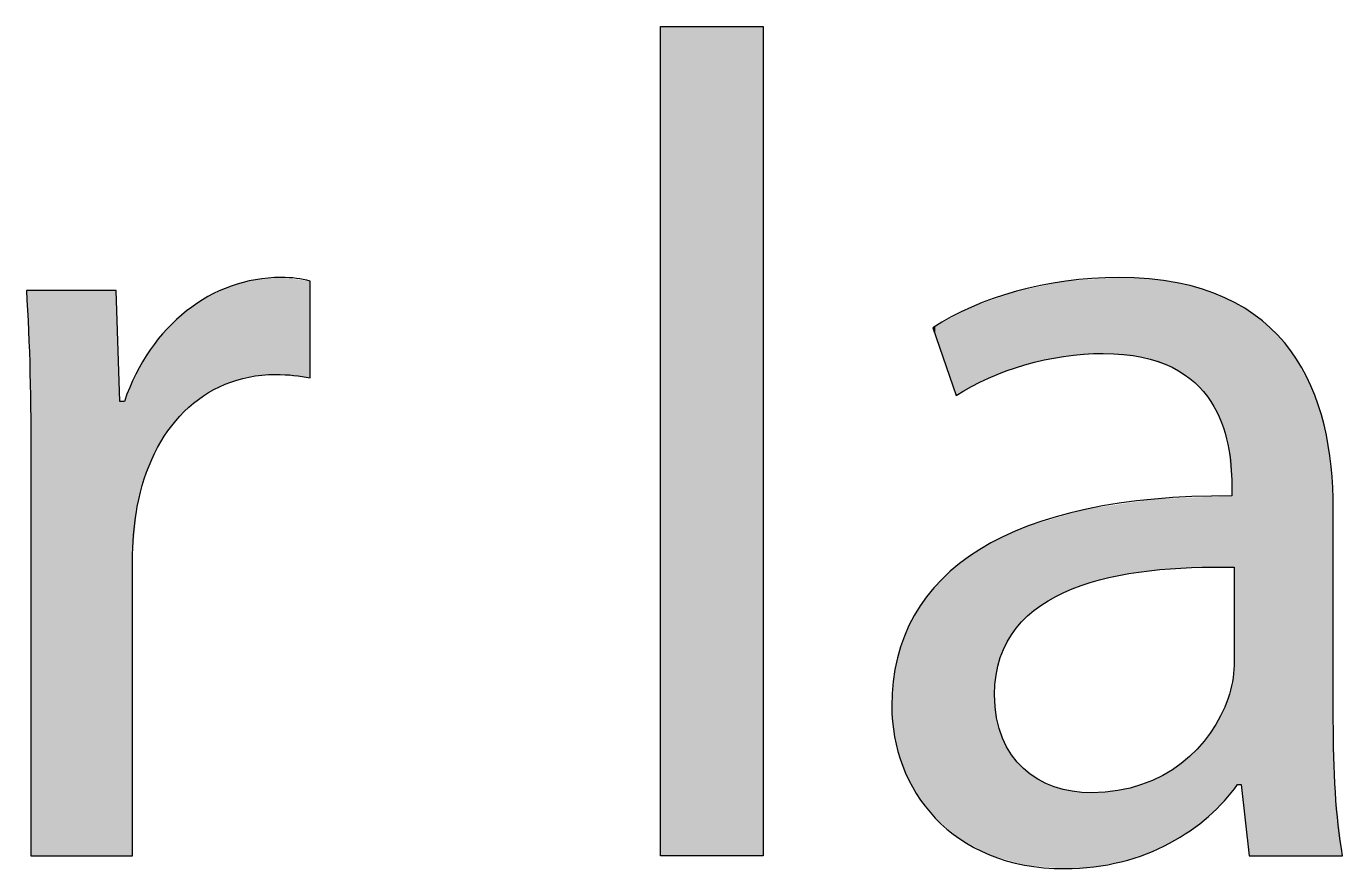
# Model space of a CAD drawing. Extents: x -11 to 868, y -1407 to -16.
# Drawn here: x 97.79 to 126.02, y -1086.5 to -1068.44 of the extents above; entities that cross this region are included whole.
import ezdxf

# ---------------------------------------------------------------- set-up
doc = ezdxf.new("R2010")
doc.units = 0
doc.layers.add('LAYER_1', color=7, linetype='CONTINUOUS')

# ---------------------------------------------------------------- blocks, each defined once
blk = doc.blocks.new('*U29')
at = {"layer": 'LAYER_1', "color": 250}
for points in [[(102.178, -1076.072), (102.048, -1074.067), (102.178, -1074.008)], [(102.562, -1075.955), (102.178, -1074.008), (102.562, -1073.907)], [(102.702, -1075.942), (102.562, -1073.907), (102.702, -1073.87)], [(103.123, -1075.902), (102.702, -1073.87), (103.123, -1073.833)], [(103.248, -1075.914), (103.123, -1073.833), (103.248, -1073.822)], [(103.123, -1075.902), (103.123, -1073.833), (103.248, -1075.914)], [(103.248, -1075.914), (103.248, -1073.822), (103.874, -1075.977)], [(97.866, -1075.876), (97.866, -1074.098), (97.888, -1077.88)], [(101.585, -1076.361), (101.222, -1074.54), (101.585, -1074.298)], [(101.682, -1076.309), (101.585, -1074.298), (101.682, -1074.233)], [(102.048, -1076.111), (101.682, -1074.233), (102.048, -1074.067)], [(101.175, -1076.697), (100.825, -1074.905), (101.175, -1074.583)], [(101.222, -1076.658), (101.175, -1074.583), (101.222, -1074.54)], [(100.825, -1077.11), (100.806, -1074.922), (100.825, -1074.905)], [(100.806, -1077.142), (100.538, -1075.256), (100.806, -1074.922)], [(100.441, -1077.83), (100.317, -1075.586), (100.441, -1075.376)], [(100.538, -1077.592), (100.441, -1075.376), (100.538, -1075.256)], [(100.317, -1078.136), (100.167, -1075.839), (100.317, -1075.586)], [(100.134, -1079.078), (100.067, -1076.056), (100.134, -1075.896)], [(100.167, -1078.732), (100.134, -1075.896), (100.167, -1075.839)], [(100.067, -1086.221), (99.892, -1076.478), (100.067, -1076.056)]]:
    blk.add_solid(points, dxfattribs=at)
at = {"layer": 'LAYER_1', "color": 250, "extrusion": (0, 0, -1)}
for points in [[(-102.178, -1076.072), (-102.178, -1074.008), (-102.562, -1075.955)], [(-102.562, -1075.955), (-102.562, -1073.907), (-102.702, -1075.942)], [(-102.702, -1075.942), (-102.702, -1073.87), (-103.123, -1075.902)], [(-103.874, -1075.977), (-103.248, -1073.822), (-103.874, -1073.898)], [(-97.866, -1075.876), (-97.788, -1074.098), (-97.866, -1074.098)], [(-97.888, -1077.88), (-97.866, -1074.098), (-97.888, -1074.098)], [(-97.888, -1086.221), (-97.888, -1074.098), (-99.716, -1086.221)], [(-99.716, -1086.221), (-97.888, -1074.098), (-99.716, -1074.098)], [(-99.716, -1086.221), (-99.716, -1074.098), (-99.792, -1086.221)], [(-99.792, -1086.221), (-99.716, -1074.098), (-99.792, -1076.478)], [(-101.585, -1076.361), (-101.585, -1074.298), (-101.682, -1076.309)], [(-101.682, -1076.309), (-101.682, -1074.233), (-102.048, -1076.111)], [(-102.048, -1076.111), (-102.048, -1074.067), (-102.178, -1076.072)], [(-101.175, -1076.697), (-101.175, -1074.583), (-101.222, -1076.658)], [(-101.222, -1076.658), (-101.222, -1074.54), (-101.585, -1076.361)], [(-100.825, -1077.11), (-100.825, -1074.905), (-101.175, -1076.697)], [(-100.806, -1077.142), (-100.806, -1074.922), (-100.825, -1077.11)], [(-100.441, -1077.83), (-100.441, -1075.376), (-100.538, -1077.592)], [(-100.538, -1077.592), (-100.538, -1075.256), (-100.806, -1077.142)], [(-100.317, -1078.136), (-100.317, -1075.586), (-100.441, -1077.83)], [(-100.134, -1079.078), (-100.134, -1075.896), (-100.167, -1078.732)], [(-100.167, -1078.732), (-100.167, -1075.839), (-100.317, -1078.136)], [(-100.067, -1079.759), (-100.067, -1076.056), (-100.134, -1079.078)], [(-99.792, -1086.221), (-99.792, -1076.478), (-99.892, -1086.221)], [(-99.892, -1086.221), (-99.792, -1076.478), (-99.892, -1076.478)], [(-99.892, -1086.221), (-99.892, -1076.478), (-100.067, -1086.221)]]:
    blk.add_solid(points, dxfattribs=at)
blk = doc.blocks.new('*U30')
at = {"layer": 'LAYER_1', "color": 250, "extrusion": (0, 0, -1)}
for points in [[(-111.388, -1086.221), (-111.388, -1068.438), (-113.592, -1086.221)], [(-113.592, -1086.221), (-111.388, -1068.438), (-113.592, -1068.438)]]:
    blk.add_solid(points, dxfattribs=at)
blk = doc.blocks.new('*U31')
at = {"layer": 'LAYER_1', "color": 250}
for points in [[(119.317, -1075.669), (119.271, -1074.065), (119.317, -1074.056)], [(119.477, -1075.635), (119.317, -1074.056), (119.477, -1074.023)], [(119.542, -1075.62), (119.477, -1074.023), (119.542, -1074.009)], [(119.83, -1075.558), (119.542, -1074.009), (119.83, -1073.95)], [(119.863, -1075.551), (119.83, -1073.95), (119.863, -1073.944)], [(120.032, -1075.514), (119.863, -1073.944), (120.032, -1073.909)], [(120.054, -1075.512), (120.032, -1073.909), (120.054, -1073.905)], [(120.08, -1075.51), (120.054, -1073.905), (120.08, -1073.899)], [(120.217, -1075.5), (120.08, -1073.899), (120.217, -1073.89)], [(120.521, -1075.478), (120.217, -1073.89), (120.521, -1073.869)], [(120.217, -1075.5), (120.217, -1073.89), (120.217, -1073.89)], [(120.599, -1075.472), (120.521, -1073.869), (120.599, -1073.864)], [(120.63, -1075.469), (120.599, -1073.864), (120.63, -1073.862)], [(120.682, -1075.465), (120.63, -1073.862), (120.682, -1073.858)], [(120.881, -1075.451), (120.682, -1073.858), (120.881, -1073.845)], [(120.919, -1075.454), (120.881, -1073.845), (120.919, -1073.842)], [(120.881, -1075.451), (120.881, -1073.845), (120.919, -1075.454)], [(121.005, -1075.462), (120.919, -1073.842), (121.005, -1073.836)], [(120.919, -1075.454), (120.919, -1073.842), (121.005, -1075.462)], [(121.195, -1075.481), (121.005, -1073.836), (121.195, -1073.823)], [(121.005, -1075.462), (121.005, -1073.836), (121.195, -1075.481)], [(121.206, -1075.482), (121.195, -1073.823), (121.206, -1073.822)], [(121.195, -1075.481), (121.195, -1073.823), (121.206, -1075.482)], [(121.206, -1075.482), (121.206, -1073.822), (121.267, -1075.488)], [(121.267, -1075.488), (121.267, -1073.825), (121.43, -1075.503)], [(121.43, -1075.503), (121.43, -1073.832), (121.457, -1075.506)], [(121.457, -1075.506), (121.457, -1073.833), (121.705, -1075.529)], [(121.705, -1075.529), (121.705, -1073.844), (121.711, -1075.53)], [(121.711, -1075.53), (121.711, -1073.845), (121.808, -1075.563)], [(121.808, -1075.563), (121.808, -1073.849), (121.869, -1075.583)], [(121.869, -1075.583), (121.869, -1073.851), (121.869, -1075.583)], [(121.869, -1075.583), (121.869, -1073.852), (121.939, -1075.607)], [(121.939, -1075.607), (121.939, -1073.861), (121.978, -1075.62)], [(121.978, -1075.62), (121.978, -1073.867), (122.159, -1075.681)], [(122.159, -1075.681), (122.159, -1073.892), (122.302, -1075.729)], [(122.302, -1075.729), (122.302, -1073.912), (122.357, -1075.748)], [(122.357, -1075.748), (122.357, -1073.92), (122.469, -1075.823)], [(122.469, -1075.823), (122.469, -1073.936), (122.556, -1075.882)], [(122.556, -1075.882), (122.556, -1073.958), (122.747, -1076.01)], [(122.747, -1076.01), (122.747, -1074.006), (122.775, -1076.029)], [(122.775, -1076.029), (122.775, -1074.013), (122.842, -1076.074)], [(122.842, -1076.074), (122.842, -1074.03), (122.896, -1076.136)], [(122.896, -1076.136), (122.896, -1074.044), (123.008, -1076.268)], [(118.419, -1075.979), (118.235, -1074.393), (118.419, -1074.328)], [(118.439, -1075.972), (118.419, -1074.328), (118.439, -1074.321)], [(118.551, -1075.931), (118.439, -1074.321), (118.551, -1074.281)], [(118.562, -1075.927), (118.551, -1074.281), (118.562, -1074.277)], [(118.583, -1075.919), (118.562, -1074.277), (118.583, -1074.27)], [(118.595, -1075.915), (118.583, -1074.27), (118.595, -1074.266)], [(118.647, -1075.896), (118.595, -1074.266), (118.647, -1074.248)], [(118.673, -1075.886), (118.647, -1074.248), (118.673, -1074.238)], [(118.718, -1075.87), (118.673, -1074.238), (118.718, -1074.223)], [(118.726, -1075.867), (118.718, -1074.223), (118.726, -1074.22)], [(118.807, -1075.838), (118.726, -1074.22), (118.807, -1074.191)], [(118.819, -1075.833), (118.807, -1074.191), (118.819, -1074.187)], [(118.912, -1075.8), (118.819, -1074.187), (118.912, -1074.154)], [(119.016, -1075.762), (118.912, -1074.154), (119.016, -1074.118)], [(119.018, -1075.761), (119.016, -1074.118), (119.018, -1074.117)], [(119.033, -1075.756), (119.018, -1074.117), (119.033, -1074.114)], [(119.168, -1075.706), (119.033, -1074.114), (119.168, -1074.086)], [(119.19, -1075.698), (119.168, -1074.086), (119.19, -1074.081)], [(119.199, -1075.695), (119.19, -1074.081), (119.199, -1074.08)], [(119.258, -1075.682), (119.199, -1074.08), (119.258, -1074.068)], [(119.271, -1075.679), (119.258, -1074.068), (119.271, -1074.065)], [(123.008, -1076.268), (123.008, -1074.072), (123.14, -1076.421)], [(123.14, -1076.421), (123.14, -1074.122), (123.177, -1076.464)], [(123.177, -1076.464), (123.177, -1074.136), (123.188, -1076.478)], [(123.188, -1076.478), (123.188, -1074.141), (123.399, -1076.891)], [(123.399, -1076.891), (123.399, -1074.221), (123.418, -1076.928)], [(123.418, -1076.928), (123.418, -1074.228), (123.479, -1077.136)], [(123.479, -1077.136), (123.479, -1074.251), (123.49, -1077.176)], [(123.49, -1077.176), (123.49, -1074.256), (123.554, -1077.395)], [(123.554, -1077.395), (123.554, -1074.29), (123.561, -1077.465)], [(123.561, -1077.465), (123.561, -1074.293), (123.636, -1078.256)], [(117.799, -1076.313), (117.725, -1074.632), (117.799, -1074.593)], [(117.803, -1076.311), (117.799, -1074.593), (117.803, -1074.591)], [(118.054, -1076.175), (117.803, -1074.591), (118.054, -1074.456)], [(118.235, -1076.078), (118.054, -1074.456), (118.235, -1074.393)], [(123.836, -1084.693), (123.836, -1074.44), (123.918, -1085.403)], [(123.918, -1085.403), (123.918, -1074.483), (124.012, -1086.221)], [(117.28, -1075.063), (117.224, -1074.899), (117.28, -1074.869)], [(117.418, -1075.464), (117.28, -1074.869), (117.418, -1074.796)], [(117.28, -1075.063), (117.28, -1074.869), (117.418, -1075.464)], [(117.725, -1076.353), (117.418, -1074.796), (117.725, -1074.632)], [(117.418, -1075.464), (117.418, -1074.796), (117.725, -1076.353)], [(121.978, -1080.101), (121.939, -1078.579), (121.978, -1078.573)], [(122.159, -1080.087), (121.978, -1078.573), (122.159, -1078.566)], [(122.302, -1080.076), (122.159, -1078.566), (122.302, -1078.56)], [(122.357, -1080.072), (122.302, -1078.56), (122.357, -1078.558)], [(122.469, -1080.064), (122.357, -1078.558), (122.469, -1078.553)], [(122.556, -1080.057), (122.469, -1078.553), (122.556, -1078.55)], [(122.747, -1080.043), (122.556, -1078.55), (122.747, -1078.542)], [(122.775, -1080.041), (122.747, -1078.542), (122.775, -1078.541)], [(122.842, -1080.04), (122.775, -1078.541), (122.842, -1078.538)], [(122.896, -1080.04), (122.842, -1078.538), (122.896, -1078.536)], [(123.008, -1080.039), (122.896, -1078.536), (123.008, -1078.532)], [(123.14, -1080.038), (123.008, -1078.532), (123.14, -1078.526)], [(123.177, -1080.038), (123.14, -1078.526), (123.177, -1078.525)], [(123.188, -1080.038), (123.177, -1078.525), (123.188, -1078.524)], [(123.399, -1080.036), (123.188, -1078.524), (123.399, -1078.516)], [(123.418, -1080.036), (123.399, -1078.516), (123.418, -1078.515)], [(123.479, -1080.036), (123.418, -1078.515), (123.479, -1078.513)], [(123.49, -1080.036), (123.479, -1078.513), (123.49, -1078.512)], [(123.554, -1080.035), (123.49, -1078.512), (123.554, -1078.51)], [(123.561, -1080.035), (123.554, -1078.51), (123.561, -1078.509)], [(123.636, -1080.035), (123.561, -1078.509), (123.636, -1078.506)], [(120.521, -1080.391), (120.217, -1078.876), (120.521, -1078.788)], [(120.599, -1080.364), (120.521, -1078.788), (120.599, -1078.777)], [(120.63, -1080.355), (120.599, -1078.777), (120.63, -1078.772)], [(120.682, -1080.342), (120.63, -1078.772), (120.682, -1078.764)], [(120.881, -1080.288), (120.682, -1078.764), (120.881, -1078.735)], [(120.919, -1080.278), (120.881, -1078.735), (120.919, -1078.729)], [(121.005, -1080.255), (120.919, -1078.729), (121.005, -1078.717)], [(121.195, -1080.218), (121.005, -1078.717), (121.195, -1078.689)], [(121.206, -1080.215), (121.195, -1078.689), (121.206, -1078.687)], [(121.267, -1080.203), (121.206, -1078.687), (121.267, -1078.678)], [(121.43, -1080.171), (121.267, -1078.678), (121.43, -1078.654)], [(121.457, -1080.167), (121.43, -1078.654), (121.457, -1078.65)], [(121.705, -1080.132), (121.457, -1078.65), (121.705, -1078.613)], [(121.711, -1080.131), (121.705, -1078.613), (121.711, -1078.612)], [(121.808, -1080.117), (121.711, -1078.612), (121.808, -1078.598)], [(121.869, -1080.109), (121.808, -1078.598), (121.869, -1078.589)], [(121.939, -1080.104), (121.869, -1078.589), (121.939, -1078.579)], [(121.869, -1080.109), (121.869, -1078.589), (121.869, -1078.589)], [(119.317, -1081.032), (119.271, -1079.149), (119.317, -1079.136)], [(119.477, -1080.904), (119.317, -1079.136), (119.477, -1079.09)], [(119.542, -1080.853), (119.477, -1079.09), (119.542, -1079.071)], [(119.83, -1080.68), (119.542, -1079.071), (119.83, -1078.988)], [(119.863, -1080.66), (119.83, -1078.988), (119.863, -1078.978)], [(120.032, -1080.583), (119.863, -1078.978), (120.032, -1078.929)], [(120.054, -1080.573), (120.032, -1078.929), (120.054, -1078.923)], [(120.08, -1080.561), (120.054, -1078.923), (120.08, -1078.915)], [(120.217, -1080.498), (120.08, -1078.915), (120.217, -1078.876)], [(120.217, -1080.498), (120.217, -1078.876), (120.217, -1078.876)], [(118.673, -1081.969), (118.647, -1079.427), (118.673, -1079.412)], [(118.718, -1081.867), (118.673, -1079.412), (118.718, -1079.388)], [(118.726, -1081.848), (118.718, -1079.388), (118.726, -1079.383)], [(118.807, -1081.663), (118.726, -1079.383), (118.807, -1079.349)], [(118.819, -1081.634), (118.807, -1079.349), (118.819, -1079.343)], [(118.912, -1081.494), (118.819, -1079.343), (118.912, -1079.303)], [(119.016, -1081.338), (118.912, -1079.303), (119.016, -1079.259)], [(119.018, -1081.335), (119.016, -1079.259), (119.018, -1079.258)], [(119.033, -1081.319), (119.018, -1079.258), (119.033, -1079.252)], [(119.168, -1081.174), (119.033, -1079.252), (119.168, -1079.193)], [(119.19, -1081.151), (119.168, -1079.193), (119.19, -1079.184)], [(119.199, -1081.141), (119.19, -1079.184), (119.199, -1079.18)], [(119.258, -1081.078), (119.199, -1079.18), (119.258, -1079.155)], [(119.271, -1081.067), (119.258, -1079.155), (119.271, -1079.149)], [(118.235, -1086.089), (118.054, -1079.778), (118.235, -1079.652)], [(118.419, -1086.188), (118.235, -1079.652), (118.419, -1079.552)], [(118.235, -1086.089), (118.235, -1079.652), (118.419, -1086.188)], [(118.439, -1086.199), (118.419, -1079.552), (118.439, -1079.54)], [(118.419, -1086.188), (118.419, -1079.552), (118.439, -1086.199)], [(118.551, -1086.232), (118.439, -1079.54), (118.551, -1079.479)], [(118.439, -1086.199), (118.439, -1079.54), (118.551, -1086.232)], [(118.562, -1082.617), (118.551, -1079.479), (118.562, -1079.473)], [(118.583, -1082.345), (118.562, -1079.473), (118.583, -1079.462)], [(118.595, -1082.296), (118.583, -1079.462), (118.595, -1079.455)], [(118.647, -1082.08), (118.595, -1079.455), (118.647, -1079.427)], [(117.799, -1085.854), (117.725, -1080.022), (117.799, -1079.956)], [(117.803, -1085.857), (117.799, -1079.956), (117.803, -1079.953)], [(117.799, -1085.854), (117.799, -1079.956), (117.803, -1085.857)], [(118.054, -1085.992), (117.803, -1079.953), (118.054, -1079.778)], [(117.803, -1085.857), (117.803, -1079.953), (118.054, -1085.992)], [(118.054, -1085.992), (118.054, -1079.778), (118.235, -1086.089)], [(117.725, -1085.791), (117.418, -1080.294), (117.725, -1080.022)], [(117.725, -1085.791), (117.725, -1080.022), (117.799, -1085.854)], [(117.224, -1085.34), (117.094, -1080.666), (117.224, -1080.517)], [(117.28, -1085.413), (117.224, -1080.517), (117.28, -1080.452)], [(117.224, -1085.34), (117.224, -1080.517), (117.28, -1085.413)], [(117.418, -1085.53), (117.28, -1080.452), (117.418, -1080.294)], [(117.28, -1085.413), (117.28, -1080.452), (117.418, -1085.53)], [(117.418, -1085.53), (117.418, -1080.294), (117.725, -1085.791)], [(117.094, -1085.173), (116.873, -1081.001), (117.094, -1080.666)], [(117.094, -1085.173), (117.094, -1080.666), (117.224, -1085.34)], [(116.827, -1084.795), (116.619, -1081.508), (116.827, -1081.07)], [(116.873, -1084.887), (116.827, -1081.07), (116.873, -1081.001)], [(116.827, -1084.795), (116.827, -1081.07), (116.873, -1084.887)], [(116.873, -1084.887), (116.873, -1081.001), (117.094, -1085.173)], [(116.581, -1084.298), (116.468, -1081.979), (116.581, -1081.625)], [(116.619, -1084.374), (116.581, -1081.625), (116.619, -1081.508)], [(116.581, -1084.298), (116.581, -1081.625), (116.619, -1084.374)], [(116.619, -1084.374), (116.619, -1081.508), (116.827, -1084.795)], [(116.468, -1083.892), (116.406, -1082.325), (116.468, -1081.979)], [(116.468, -1083.892), (116.468, -1081.979), (116.581, -1084.298)], [(123.686, -1084.786), (123.652, -1082.489), (123.686, -1082.138)], [(116.378, -1083.353), (116.347, -1083.015), (116.378, -1082.481)], [(116.406, -1083.668), (116.378, -1082.481), (116.406, -1082.325)], [(116.378, -1083.353), (116.378, -1082.481), (116.406, -1083.668)], [(116.406, -1083.668), (116.406, -1082.325), (116.468, -1083.892)], [(123.652, -1084.829), (123.636, -1082.549), (123.652, -1082.489)], [(118.551, -1086.232), (118.551, -1082.765), (118.562, -1086.235)], [(123.636, -1084.849), (123.561, -1082.84), (123.636, -1082.549)], [(118.562, -1086.235), (118.562, -1083.023), (118.583, -1086.241)], [(123.479, -1085.044), (123.418, -1083.177), (123.479, -1083.034)], [(123.49, -1085.029), (123.479, -1083.034), (123.49, -1083.006)], [(123.554, -1084.95), (123.49, -1083.006), (123.554, -1082.855)], [(123.561, -1084.942), (123.554, -1082.855), (123.561, -1082.84)], [(118.583, -1086.241), (118.583, -1083.176), (118.595, -1086.244)], [(118.595, -1086.244), (118.595, -1083.265), (118.647, -1086.26)], [(123.399, -1085.122), (123.188, -1083.571), (123.399, -1083.222)], [(123.418, -1085.103), (123.399, -1083.222), (123.418, -1083.177)], [(118.647, -1086.26), (118.647, -1083.489), (118.673, -1086.267)], [(118.673, -1086.267), (118.673, -1083.567), (118.718, -1086.28)], [(123.14, -1085.376), (123.008, -1083.795), (123.14, -1083.635)], [(123.177, -1085.34), (123.14, -1083.635), (123.177, -1083.59)], [(123.188, -1085.329), (123.177, -1083.59), (123.188, -1083.571)], [(118.718, -1086.28), (118.718, -1083.696), (118.726, -1086.283)], [(118.726, -1086.283), (118.726, -1083.714), (118.807, -1086.306)], [(118.807, -1086.306), (118.807, -1083.885), (118.819, -1086.31)], [(118.819, -1086.31), (118.819, -1083.906), (118.912, -1086.337)], [(122.896, -1085.566), (122.842, -1083.981), (122.896, -1083.933)], [(123.008, -1085.479), (122.896, -1083.933), (123.008, -1083.795)], [(118.912, -1086.337), (118.912, -1084.058), (119.016, -1086.368)], [(119.016, -1086.368), (119.016, -1084.191), (119.018, -1086.368)], [(119.018, -1086.368), (119.018, -1084.194), (119.033, -1086.373)], [(119.033, -1086.373), (119.033, -1084.213), (119.168, -1086.412)], [(122.747, -1085.682), (122.556, -1084.239), (122.747, -1084.067)], [(122.775, -1085.66), (122.747, -1084.067), (122.775, -1084.041)], [(122.842, -1085.608), (122.775, -1084.041), (122.842, -1083.981)], [(119.168, -1086.412), (119.168, -1084.352), (119.19, -1086.419)], [(119.19, -1086.419), (119.19, -1084.37), (119.199, -1086.419)], [(119.199, -1086.419), (119.199, -1084.377), (119.258, -1086.425)], [(119.258, -1086.425), (119.258, -1084.425), (119.271, -1086.426)], [(119.271, -1086.426), (119.271, -1084.437), (119.317, -1086.43)], [(119.317, -1086.43), (119.317, -1084.474), (119.477, -1086.444)], [(122.159, -1086.017), (121.978, -1084.585), (122.159, -1084.497)], [(122.302, -1085.952), (122.159, -1084.497), (122.302, -1084.404)], [(122.357, -1085.918), (122.302, -1084.404), (122.357, -1084.368)], [(122.469, -1085.851), (122.357, -1084.368), (122.469, -1084.295)], [(122.556, -1085.798), (122.469, -1084.295), (122.556, -1084.239)], [(119.477, -1086.444), (119.477, -1084.579), (119.542, -1086.45)], [(119.542, -1086.45), (119.542, -1084.609), (119.83, -1086.476)], [(119.83, -1086.476), (119.83, -1084.74), (119.863, -1086.479)], [(119.863, -1086.479), (119.863, -1084.748), (120.032, -1086.494)], [(121.43, -1086.297), (121.267, -1084.808), (121.43, -1084.775)], [(121.457, -1086.288), (121.43, -1084.775), (121.457, -1084.769)], [(121.705, -1086.21), (121.457, -1084.769), (121.705, -1084.696)], [(121.711, -1086.208), (121.705, -1084.696), (121.711, -1084.693)], [(121.808, -1086.177), (121.711, -1084.693), (121.808, -1084.655)], [(121.869, -1086.149), (121.808, -1084.655), (121.869, -1084.632)], [(121.939, -1086.117), (121.869, -1084.631), (121.939, -1084.604)], [(121.869, -1086.149), (121.869, -1084.632), (121.869, -1084.631)], [(121.978, -1086.099), (121.939, -1084.604), (121.978, -1084.585)], [(120.032, -1086.494), (120.032, -1084.79), (120.054, -1086.496)], [(120.682, -1086.458), (120.63, -1084.868), (120.682, -1084.866)], [(120.881, -1086.421), (120.682, -1084.866), (120.881, -1084.858)], [(120.919, -1086.413), (120.881, -1084.858), (120.919, -1084.857)], [(121.005, -1086.397), (120.919, -1084.857), (121.005, -1084.846)], [(121.195, -1086.362), (121.005, -1084.846), (121.195, -1084.823)], [(121.206, -1086.36), (121.195, -1084.823), (121.206, -1084.821)], [(121.267, -1086.348), (121.206, -1084.821), (121.267, -1084.808)]]:
    blk.add_solid(points, dxfattribs=at)
at = {"layer": 'LAYER_1', "color": 250, "extrusion": (0, 0, -1)}
for points in [[(-119.317, -1075.669), (-119.317, -1074.056), (-119.477, -1075.635)], [(-119.477, -1075.635), (-119.477, -1074.023), (-119.542, -1075.62)], [(-119.542, -1075.62), (-119.542, -1074.009), (-119.83, -1075.558)], [(-119.83, -1075.558), (-119.83, -1073.95), (-119.863, -1075.551)], [(-119.863, -1075.551), (-119.863, -1073.944), (-120.032, -1075.514)], [(-120.032, -1075.514), (-120.032, -1073.909), (-120.054, -1075.512)], [(-120.054, -1075.512), (-120.054, -1073.905), (-120.08, -1075.51)], [(-120.08, -1075.51), (-120.08, -1073.899), (-120.217, -1075.5)], [(-120.217, -1075.5), (-120.217, -1073.89), (-120.217, -1075.5)], [(-120.217, -1075.5), (-120.217, -1073.89), (-120.521, -1075.478)], [(-120.521, -1075.478), (-120.521, -1073.869), (-120.599, -1075.472)], [(-120.599, -1075.472), (-120.599, -1073.864), (-120.63, -1075.469)], [(-120.63, -1075.469), (-120.63, -1073.862), (-120.682, -1075.465)], [(-120.682, -1075.465), (-120.682, -1073.858), (-120.881, -1075.451)], [(-121.267, -1075.488), (-121.206, -1073.822), (-121.267, -1073.825)], [(-121.43, -1075.503), (-121.267, -1073.825), (-121.43, -1073.832)], [(-121.457, -1075.506), (-121.43, -1073.832), (-121.457, -1073.833)], [(-121.705, -1075.529), (-121.457, -1073.833), (-121.705, -1073.844)], [(-121.711, -1075.53), (-121.705, -1073.844), (-121.711, -1073.845)], [(-121.808, -1075.563), (-121.711, -1073.845), (-121.808, -1073.849)], [(-121.869, -1075.583), (-121.808, -1073.849), (-121.869, -1073.851)], [(-121.869, -1075.583), (-121.869, -1073.851), (-121.869, -1073.852)], [(-121.939, -1075.607), (-121.869, -1073.852), (-121.939, -1073.861)], [(-121.978, -1075.62), (-121.939, -1073.861), (-121.978, -1073.867)], [(-122.159, -1075.681), (-121.978, -1073.867), (-122.159, -1073.892)], [(-122.302, -1075.729), (-122.159, -1073.892), (-122.302, -1073.912)], [(-122.357, -1075.748), (-122.302, -1073.912), (-122.357, -1073.92)], [(-122.469, -1075.823), (-122.357, -1073.92), (-122.469, -1073.936)], [(-122.556, -1075.882), (-122.469, -1073.936), (-122.556, -1073.958)], [(-122.747, -1076.01), (-122.556, -1073.958), (-122.747, -1074.006)], [(-122.775, -1076.029), (-122.747, -1074.006), (-122.775, -1074.013)], [(-122.842, -1076.074), (-122.775, -1074.013), (-122.842, -1074.03)], [(-122.896, -1076.136), (-122.842, -1074.03), (-122.896, -1074.044)], [(-123.008, -1076.268), (-122.896, -1074.044), (-123.008, -1074.072)], [(-118.419, -1075.979), (-118.419, -1074.328), (-118.439, -1075.972)], [(-118.439, -1075.972), (-118.439, -1074.321), (-118.551, -1075.931)], [(-118.551, -1075.931), (-118.551, -1074.281), (-118.562, -1075.927)], [(-118.562, -1075.927), (-118.562, -1074.277), (-118.583, -1075.919)], [(-118.583, -1075.919), (-118.583, -1074.27), (-118.595, -1075.915)], [(-118.595, -1075.915), (-118.595, -1074.266), (-118.647, -1075.896)], [(-118.647, -1075.896), (-118.647, -1074.248), (-118.673, -1075.886)], [(-118.673, -1075.886), (-118.673, -1074.238), (-118.718, -1075.87)], [(-118.718, -1075.87), (-118.718, -1074.223), (-118.726, -1075.867)], [(-118.726, -1075.867), (-118.726, -1074.22), (-118.807, -1075.838)], [(-118.807, -1075.838), (-118.807, -1074.191), (-118.819, -1075.833)], [(-118.819, -1075.833), (-118.819, -1074.187), (-118.912, -1075.8)], [(-118.912, -1075.8), (-118.912, -1074.154), (-119.016, -1075.762)], [(-119.016, -1075.762), (-119.016, -1074.118), (-119.018, -1075.761)], [(-119.018, -1075.761), (-119.018, -1074.117), (-119.033, -1075.756)], [(-119.033, -1075.756), (-119.033, -1074.114), (-119.168, -1075.706)], [(-119.168, -1075.706), (-119.168, -1074.086), (-119.19, -1075.698)], [(-119.19, -1075.698), (-119.19, -1074.081), (-119.199, -1075.695)], [(-119.199, -1075.695), (-119.199, -1074.08), (-119.258, -1075.682)], [(-119.258, -1075.682), (-119.258, -1074.068), (-119.271, -1075.679)], [(-119.271, -1075.679), (-119.271, -1074.065), (-119.317, -1075.669)], [(-123.14, -1076.421), (-123.008, -1074.072), (-123.14, -1074.122)], [(-123.177, -1076.464), (-123.14, -1074.122), (-123.177, -1074.136)], [(-123.188, -1076.478), (-123.177, -1074.136), (-123.188, -1074.141)], [(-123.399, -1076.891), (-123.188, -1074.141), (-123.399, -1074.221)], [(-123.418, -1076.928), (-123.399, -1074.221), (-123.418, -1074.228)], [(-123.479, -1077.136), (-123.418, -1074.228), (-123.479, -1074.251)], [(-123.49, -1077.176), (-123.479, -1074.251), (-123.49, -1074.256)], [(-123.554, -1077.395), (-123.49, -1074.256), (-123.554, -1074.29)], [(-123.561, -1077.465), (-123.554, -1074.29), (-123.561, -1074.293)], [(-123.636, -1078.256), (-123.561, -1074.293), (-123.636, -1074.333)], [(-123.636, -1080.035), (-123.636, -1074.333), (-123.652, -1080.035)], [(-123.652, -1080.035), (-123.636, -1074.333), (-123.652, -1074.342)], [(-117.799, -1076.313), (-117.799, -1074.593), (-117.803, -1076.311)], [(-117.803, -1076.311), (-117.803, -1074.591), (-118.054, -1076.175)], [(-118.054, -1076.175), (-118.054, -1074.456), (-118.235, -1076.078)], [(-118.235, -1076.078), (-118.235, -1074.393), (-118.419, -1075.979)], [(-123.652, -1080.035), (-123.652, -1074.342), (-123.686, -1080.034)], [(-123.686, -1080.034), (-123.652, -1074.342), (-123.686, -1074.36)], [(-123.686, -1084.786), (-123.686, -1074.36), (-123.761, -1084.693)], [(-123.761, -1084.693), (-123.686, -1074.36), (-123.761, -1074.4)], [(-123.761, -1084.693), (-123.761, -1074.4), (-123.836, -1084.693)], [(-123.836, -1084.693), (-123.761, -1074.4), (-123.836, -1074.44)], [(-123.918, -1085.403), (-123.836, -1074.44), (-123.918, -1074.483)], [(-124.012, -1086.221), (-123.918, -1074.483), (-124.012, -1074.55)], [(-124.012, -1086.221), (-124.012, -1074.55), (-124.294, -1086.221)], [(-124.294, -1086.221), (-124.012, -1074.55), (-124.294, -1074.751)], [(-117.725, -1076.353), (-117.725, -1074.632), (-117.799, -1076.313)], [(-124.294, -1086.221), (-124.294, -1074.751), (-124.62, -1086.221)], [(-124.62, -1086.221), (-124.294, -1074.751), (-124.62, -1075.055)], [(-124.62, -1086.221), (-124.62, -1075.055), (-124.901, -1086.221)], [(-124.901, -1086.221), (-124.62, -1075.055), (-124.901, -1075.391)], [(-124.901, -1086.221), (-124.901, -1075.391), (-125.334, -1086.221)], [(-125.334, -1086.221), (-124.901, -1075.391), (-125.334, -1076.145)], [(-125.334, -1086.221), (-125.334, -1076.145), (-125.616, -1086.221)], [(-125.616, -1086.221), (-125.334, -1076.145), (-125.616, -1076.982)], [(-125.616, -1086.221), (-125.616, -1076.982), (-125.769, -1086.221)], [(-125.769, -1086.221), (-125.616, -1076.982), (-125.769, -1077.871)], [(-125.769, -1086.221), (-125.769, -1077.871), (-125.815, -1086.221)], [(-125.815, -1086.221), (-125.769, -1077.871), (-125.815, -1078.782)], [(-121.978, -1080.101), (-121.978, -1078.573), (-122.159, -1080.087)], [(-122.159, -1080.087), (-122.159, -1078.566), (-122.302, -1080.076)], [(-122.302, -1080.076), (-122.302, -1078.56), (-122.357, -1080.072)], [(-122.357, -1080.072), (-122.357, -1078.558), (-122.469, -1080.064)], [(-122.469, -1080.064), (-122.469, -1078.553), (-122.556, -1080.057)], [(-122.556, -1080.057), (-122.556, -1078.55), (-122.747, -1080.043)], [(-122.747, -1080.043), (-122.747, -1078.542), (-122.775, -1080.041)], [(-122.775, -1080.041), (-122.775, -1078.541), (-122.842, -1080.04)], [(-122.842, -1080.04), (-122.842, -1078.538), (-122.896, -1080.04)], [(-122.896, -1080.04), (-122.896, -1078.536), (-123.008, -1080.039)], [(-123.008, -1080.039), (-123.008, -1078.532), (-123.14, -1080.038)], [(-123.14, -1080.038), (-123.14, -1078.526), (-123.177, -1080.038)], [(-123.177, -1080.038), (-123.177, -1078.525), (-123.188, -1080.038)], [(-123.188, -1080.038), (-123.188, -1078.524), (-123.399, -1080.036)], [(-123.399, -1080.036), (-123.399, -1078.516), (-123.418, -1080.036)], [(-123.418, -1080.036), (-123.418, -1078.515), (-123.479, -1080.036)], [(-123.479, -1080.036), (-123.479, -1078.513), (-123.49, -1080.036)], [(-123.49, -1080.036), (-123.49, -1078.512), (-123.554, -1080.035)], [(-123.554, -1080.035), (-123.554, -1078.51), (-123.561, -1080.035)], [(-123.561, -1080.035), (-123.561, -1078.509), (-123.636, -1080.035)], [(-120.521, -1080.391), (-120.521, -1078.788), (-120.599, -1080.364)], [(-120.599, -1080.364), (-120.599, -1078.777), (-120.63, -1080.355)], [(-120.63, -1080.355), (-120.63, -1078.772), (-120.682, -1080.342)], [(-120.682, -1080.342), (-120.682, -1078.764), (-120.881, -1080.288)], [(-120.881, -1080.288), (-120.881, -1078.735), (-120.919, -1080.278)], [(-120.919, -1080.278), (-120.919, -1078.729), (-121.005, -1080.255)], [(-121.005, -1080.255), (-121.005, -1078.717), (-121.195, -1080.218)], [(-121.195, -1080.218), (-121.195, -1078.689), (-121.206, -1080.215)], [(-121.206, -1080.215), (-121.206, -1078.687), (-121.267, -1080.203)], [(-121.267, -1080.203), (-121.267, -1078.678), (-121.43, -1080.171)], [(-121.43, -1080.171), (-121.43, -1078.654), (-121.457, -1080.167)], [(-121.457, -1080.167), (-121.457, -1078.65), (-121.705, -1080.132)], [(-121.705, -1080.132), (-121.705, -1078.613), (-121.711, -1080.131)], [(-121.711, -1080.131), (-121.711, -1078.612), (-121.808, -1080.117)], [(-121.808, -1080.117), (-121.808, -1078.598), (-121.869, -1080.109)], [(-121.869, -1080.109), (-121.869, -1078.589), (-121.869, -1080.109)], [(-121.869, -1080.109), (-121.869, -1078.589), (-121.939, -1080.104)], [(-121.939, -1080.104), (-121.939, -1078.579), (-121.978, -1080.101)], [(-119.317, -1081.032), (-119.317, -1079.136), (-119.477, -1080.904)], [(-119.477, -1080.904), (-119.477, -1079.09), (-119.542, -1080.853)], [(-119.542, -1080.853), (-119.542, -1079.071), (-119.83, -1080.68)], [(-119.83, -1080.68), (-119.83, -1078.988), (-119.863, -1080.66)], [(-119.863, -1080.66), (-119.863, -1078.978), (-120.032, -1080.583)], [(-120.032, -1080.583), (-120.032, -1078.929), (-120.054, -1080.573)], [(-120.054, -1080.573), (-120.054, -1078.923), (-120.08, -1080.561)], [(-120.08, -1080.561), (-120.08, -1078.915), (-120.217, -1080.498)], [(-120.217, -1080.498), (-120.217, -1078.876), (-120.217, -1080.498)], [(-120.217, -1080.498), (-120.217, -1078.876), (-120.521, -1080.391)], [(-118.673, -1081.969), (-118.673, -1079.412), (-118.718, -1081.867)], [(-118.718, -1081.867), (-118.718, -1079.388), (-118.726, -1081.848)], [(-118.726, -1081.848), (-118.726, -1079.383), (-118.807, -1081.663)], [(-118.807, -1081.663), (-118.807, -1079.349), (-118.819, -1081.634)], [(-118.819, -1081.634), (-118.819, -1079.343), (-118.912, -1081.494)], [(-118.912, -1081.494), (-118.912, -1079.303), (-119.016, -1081.338)], [(-119.016, -1081.338), (-119.016, -1079.259), (-119.018, -1081.335)], [(-119.018, -1081.335), (-119.018, -1079.258), (-119.033, -1081.319)], [(-119.033, -1081.319), (-119.033, -1079.252), (-119.168, -1081.174)], [(-119.168, -1081.174), (-119.168, -1079.193), (-119.19, -1081.151)], [(-119.19, -1081.151), (-119.19, -1079.184), (-119.199, -1081.141)], [(-119.199, -1081.141), (-119.199, -1079.18), (-119.258, -1081.078)], [(-119.258, -1081.078), (-119.258, -1079.155), (-119.271, -1081.067)], [(-119.271, -1081.067), (-119.271, -1079.149), (-119.317, -1081.032)], [(-118.551, -1082.765), (-118.551, -1079.479), (-118.562, -1082.617)], [(-118.562, -1082.617), (-118.562, -1079.473), (-118.583, -1082.345)], [(-118.583, -1082.345), (-118.583, -1079.462), (-118.595, -1082.296)], [(-118.595, -1082.296), (-118.595, -1079.455), (-118.647, -1082.08)], [(-118.647, -1082.08), (-118.647, -1079.427), (-118.673, -1081.969)], [(-123.652, -1084.829), (-123.652, -1082.489), (-123.686, -1084.786)], [(-118.562, -1086.235), (-118.551, -1082.765), (-118.562, -1083.023)], [(-123.636, -1084.849), (-123.636, -1082.549), (-123.652, -1084.829)], [(-118.583, -1086.241), (-118.562, -1083.023), (-118.583, -1083.176)], [(-123.479, -1085.044), (-123.479, -1083.034), (-123.49, -1085.029)], [(-123.49, -1085.029), (-123.49, -1083.006), (-123.554, -1084.95)], [(-123.554, -1084.95), (-123.554, -1082.855), (-123.561, -1084.942)], [(-123.561, -1084.942), (-123.561, -1082.84), (-123.636, -1084.849)], [(-118.595, -1086.244), (-118.583, -1083.176), (-118.595, -1083.265)], [(-118.647, -1086.26), (-118.595, -1083.265), (-118.647, -1083.489)], [(-123.399, -1085.122), (-123.399, -1083.222), (-123.418, -1085.103)], [(-123.418, -1085.103), (-123.418, -1083.177), (-123.479, -1085.044)], [(-125.815, -1086.221), (-125.815, -1083.315), (-125.859, -1086.221)], [(-125.859, -1086.221), (-125.815, -1083.315), (-125.859, -1084.853)], [(-118.673, -1086.267), (-118.647, -1083.489), (-118.673, -1083.567)], [(-118.718, -1086.28), (-118.673, -1083.567), (-118.718, -1083.696)], [(-123.14, -1085.376), (-123.14, -1083.635), (-123.177, -1085.34)], [(-123.177, -1085.34), (-123.177, -1083.59), (-123.188, -1085.329)], [(-123.188, -1085.329), (-123.188, -1083.571), (-123.399, -1085.122)], [(-118.726, -1086.283), (-118.718, -1083.696), (-118.726, -1083.714)], [(-118.807, -1086.306), (-118.726, -1083.714), (-118.807, -1083.885)], [(-118.819, -1086.31), (-118.807, -1083.885), (-118.819, -1083.906)], [(-118.912, -1086.337), (-118.819, -1083.906), (-118.912, -1084.058)], [(-122.896, -1085.566), (-122.896, -1083.933), (-123.008, -1085.479)], [(-123.008, -1085.479), (-123.008, -1083.795), (-123.14, -1085.376)], [(-119.016, -1086.368), (-118.912, -1084.058), (-119.016, -1084.191)], [(-119.018, -1086.368), (-119.016, -1084.191), (-119.018, -1084.194)], [(-119.033, -1086.373), (-119.018, -1084.194), (-119.033, -1084.213)], [(-119.168, -1086.412), (-119.033, -1084.213), (-119.168, -1084.352)], [(-122.747, -1085.682), (-122.747, -1084.067), (-122.775, -1085.66)], [(-122.775, -1085.66), (-122.775, -1084.041), (-122.842, -1085.608)], [(-122.842, -1085.608), (-122.842, -1083.981), (-122.896, -1085.566)], [(-119.19, -1086.419), (-119.168, -1084.352), (-119.19, -1084.37)], [(-119.199, -1086.419), (-119.19, -1084.37), (-119.199, -1084.377)], [(-119.258, -1086.425), (-119.199, -1084.377), (-119.258, -1084.425)], [(-119.271, -1086.426), (-119.258, -1084.425), (-119.271, -1084.437)], [(-119.317, -1086.43), (-119.271, -1084.437), (-119.317, -1084.474)], [(-119.477, -1086.444), (-119.317, -1084.474), (-119.477, -1084.579)], [(-122.159, -1086.017), (-122.159, -1084.497), (-122.302, -1085.952)], [(-122.302, -1085.952), (-122.302, -1084.404), (-122.357, -1085.918)], [(-122.357, -1085.918), (-122.357, -1084.368), (-122.469, -1085.851)], [(-122.469, -1085.851), (-122.469, -1084.295), (-122.556, -1085.798)], [(-122.556, -1085.798), (-122.556, -1084.239), (-122.747, -1085.682)], [(-119.542, -1086.45), (-119.477, -1084.579), (-119.542, -1084.609)], [(-119.83, -1086.476), (-119.542, -1084.609), (-119.83, -1084.74)], [(-119.863, -1086.479), (-119.83, -1084.74), (-119.863, -1084.748)], [(-120.032, -1086.494), (-119.863, -1084.748), (-120.032, -1084.79)], [(-121.43, -1086.297), (-121.43, -1084.775), (-121.457, -1086.288)], [(-121.457, -1086.288), (-121.457, -1084.769), (-121.705, -1086.21)], [(-121.705, -1086.21), (-121.705, -1084.696), (-121.711, -1086.208)], [(-121.711, -1086.208), (-121.711, -1084.693), (-121.808, -1086.177)], [(-121.808, -1086.177), (-121.808, -1084.655), (-121.869, -1086.149)], [(-121.869, -1086.149), (-121.869, -1084.631), (-121.939, -1086.117)], [(-121.869, -1086.149), (-121.869, -1084.632), (-121.869, -1086.149)], [(-121.939, -1086.117), (-121.939, -1084.604), (-121.978, -1086.099)], [(-121.978, -1086.099), (-121.978, -1084.585), (-122.159, -1086.017)], [(-120.054, -1086.496), (-120.032, -1084.79), (-120.054, -1084.796)], [(-120.054, -1086.496), (-120.054, -1084.796), (-120.08, -1086.495)], [(-120.08, -1086.495), (-120.054, -1084.796), (-120.08, -1084.802)], [(-120.08, -1086.495), (-120.08, -1084.802), (-120.217, -1086.486)], [(-120.217, -1086.486), (-120.08, -1084.802), (-120.217, -1084.836)], [(-120.217, -1086.486), (-120.217, -1084.836), (-120.217, -1086.486)], [(-120.217, -1086.486), (-120.217, -1084.836), (-120.217, -1084.836)], [(-120.217, -1086.486), (-120.217, -1084.836), (-120.521, -1086.468)], [(-120.521, -1086.468), (-120.217, -1084.836), (-120.521, -1084.86)], [(-120.521, -1086.468), (-120.521, -1084.86), (-120.599, -1086.463)], [(-120.599, -1086.463), (-120.521, -1084.86), (-120.599, -1084.866)], [(-120.599, -1086.463), (-120.599, -1084.866), (-120.63, -1086.461)], [(-120.63, -1086.461), (-120.599, -1084.866), (-120.63, -1084.868)], [(-120.63, -1086.461), (-120.63, -1084.868), (-120.682, -1086.458)], [(-120.682, -1086.458), (-120.682, -1084.866), (-120.881, -1086.421)], [(-120.881, -1086.421), (-120.881, -1084.858), (-120.919, -1086.413)], [(-120.919, -1086.413), (-120.919, -1084.857), (-121.005, -1086.397)], [(-121.005, -1086.397), (-121.005, -1084.846), (-121.195, -1086.362)], [(-121.195, -1086.362), (-121.195, -1084.823), (-121.206, -1086.36)], [(-121.206, -1086.36), (-121.206, -1084.821), (-121.267, -1086.348)], [(-121.267, -1086.348), (-121.267, -1084.808), (-121.43, -1086.297)], [(-125.859, -1086.221), (-125.859, -1084.853), (-126.015, -1086.221)]]:
    blk.add_solid(points, dxfattribs=at)
blk = doc.blocks.new('BLOCK_4')
at = {"layer": 'LAYER_1'}
blk.add_lwpolyline([(111.388, -1068.438), (113.592, -1068.438), (113.592, -1086.221), (111.388, -1086.221), (111.388, -1068.438)], dxfattribs=at)
for points, knots in [([(97.888, -1077.88), (97.888, -1076.452), (97.863, -1075.225), (97.788, -1074.098), (97.788, -1074.098), (99.716, -1074.098), (99.716, -1074.098), (99.716, -1074.098), (99.792, -1076.478), (99.792, -1076.478), (99.792, -1076.478), (99.892, -1076.478), (99.892, -1076.478), (100.443, -1074.85), (101.77, -1073.822), (103.248, -1073.822), (103.499, -1073.822), (103.674, -1073.848), (103.874, -1073.898), (103.874, -1073.898), (103.874, -1075.977), (103.874, -1075.977), (103.649, -1075.927), (103.423, -1075.902), (103.123, -1075.902), (101.57, -1075.902), (100.468, -1077.079), (100.167, -1078.732), (100.117, -1079.032), (100.067, -1079.383), (100.067, -1079.759), (100.067, -1079.759), (100.067, -1086.221), (100.067, -1086.221), (100.067, -1086.221), (97.888, -1086.221), (97.888, -1086.221), (97.888, -1086.221), (97.888, -1077.88), (97.888, -1077.88)], [0, 0, 0, 0, 1, 1, 1, 2, 2, 2, 3, 3, 3, 4, 4, 4, 5, 5, 5, 6, 6, 6, 7, 7, 7, 8, 8, 8, 9, 9, 9, 10, 10, 10, 11, 11, 11, 12, 12, 12, 13, 13, 13, 13]), ([(124.012, -1086.221), (124.012, -1086.221), (123.836, -1084.693), (123.836, -1084.693), (123.836, -1084.693), (123.761, -1084.693), (123.761, -1084.693), (123.085, -1085.645), (121.782, -1086.496), (120.054, -1086.496), (117.6, -1086.496), (116.347, -1084.768), (116.347, -1083.015), (116.347, -1080.084), (118.952, -1078.481), (123.636, -1078.506), (123.636, -1078.506), (123.636, -1078.256), (123.636, -1078.256), (123.636, -1077.254), (123.36, -1075.451), (120.881, -1075.451), (119.754, -1075.451), (118.576, -1075.801), (117.725, -1076.353), (117.725, -1076.353), (117.224, -1074.899), (117.224, -1074.899), (118.226, -1074.248), (119.678, -1073.822), (121.206, -1073.822), (124.913, -1073.822), (125.815, -1076.353), (125.815, -1078.782), (125.815, -1078.782), (125.815, -1083.315), (125.815, -1083.315), (125.815, -1084.367), (125.865, -1085.395), (126.015, -1086.221), (126.015, -1086.221), (124.012, -1086.221), (124.012, -1086.221)], [0, 0, 0, 0, 1, 1, 1, 2, 2, 2, 3, 3, 3, 4, 4, 4, 5, 5, 5, 6, 6, 6, 7, 7, 7, 8, 8, 8, 9, 9, 9, 10, 10, 10, 11, 11, 11, 12, 12, 12, 13, 13, 13, 14, 14, 14, 14]), ([(123.686, -1080.034), (121.281, -1079.984), (118.551, -1080.41), (118.551, -1082.765), (118.551, -1084.192), (119.503, -1084.868), (120.63, -1084.868), (122.208, -1084.868), (123.21, -1083.866), (123.561, -1082.84), (123.636, -1082.614), (123.686, -1082.364), (123.686, -1082.138), (123.686, -1082.138), (123.686, -1080.034), (123.686, -1080.034)], [0, 0, 0, 0, 1, 1, 1, 2, 2, 2, 3, 3, 3, 4, 4, 4, 5, 5, 5, 5])]:
    blk.add_open_spline(points, degree=3, knots=knots, dxfattribs=at)
at = {"layer": 'LAYER_1', "color": 250}
for name in ['*U30', '*U29', '*U31']:
    blk.add_blockref(name, (0, 0), dxfattribs=at)

msp = doc.modelspace()

# ---------------------------------------------------------------- block references
at = {"layer": 'LAYER_1'}
msp.add_blockref('BLOCK_4', (0, 0), dxfattribs=at)

doc.saveas('drawing.dxf')
